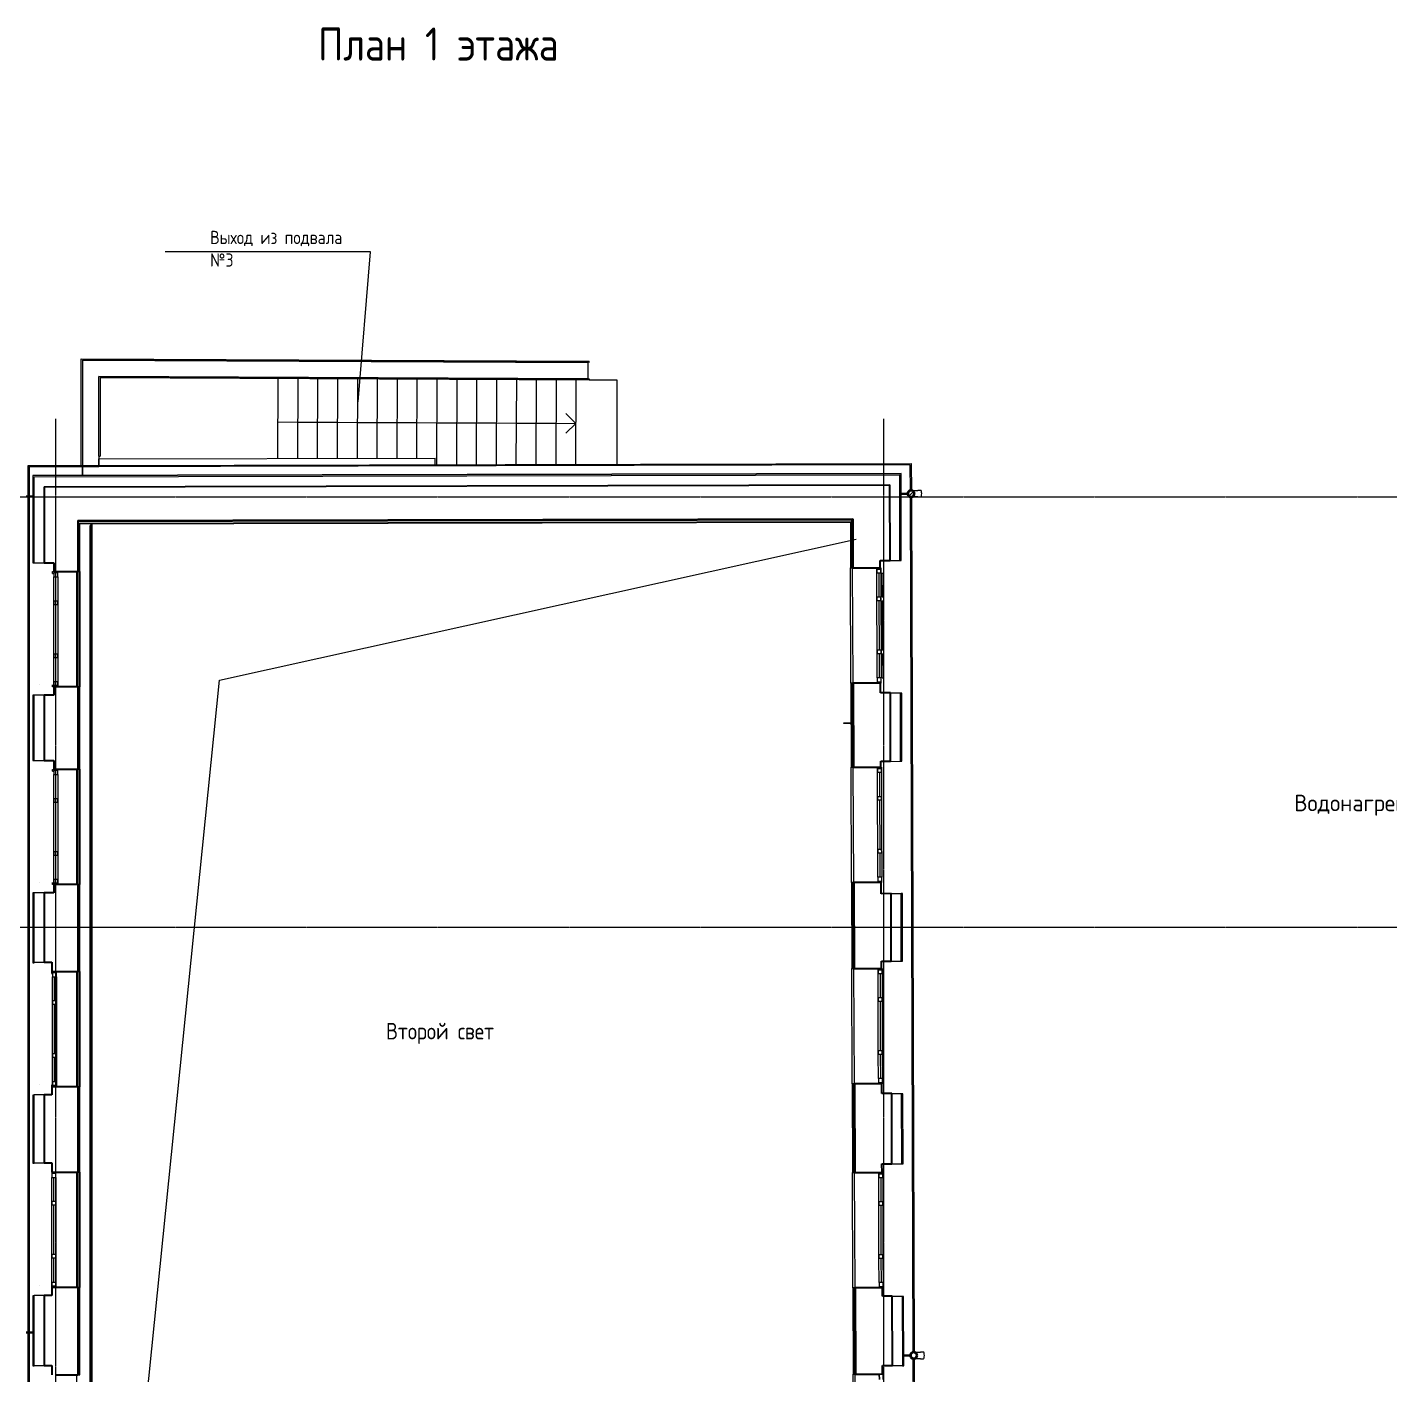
# Model space of a CAD drawing. Header units: millimetres. Extents: x -32 to 417638015, y -35 to 175284279.
# Drawn here: x 187313 to 207884, y 81556 to 101904 of the extents above; entities that cross this region are included whole.
import ezdxf

# ---------------------------------------------------------------- set-up
doc = ezdxf.new("R2010")
doc.units = ezdxf.units.MM
doc.linetypes.add('ADSK_Линия сетки', pattern=[25, 20, -2.5, 0, -2.5])
for name, color, linetype, lineweight in [('_ Окна', 7, 'Continuous', 9), ('Аннотация', 7, 'Continuous', 18), ('Лестницы', 7, 'Continuous', 9), ('Марки помещений', 7, 'Continuous', 20), ('Обобщенные модели', 7, 'Continuous', 18), ('Окна', 7, 'Continuous', 9), ('Оси', 253, 'Continuous', 9), ('Перекрытие', 7, 'Continuous', 18), ('Стены внутренние', 7, 'Continuous', 18), ('Стены наружные', 7, 'Continuous', 18), ('Стены несущие', 7, 'Continuous', 30), ('Стены отделка', 7, 'Continuous', 30), ('Стены штриховка', 7, 'Continuous', 9), ('Стрелки вверх', 7, 'Continuous', 18), ('ШТРИХОВКА', 252, 'Continuous', 15)]:
    doc.layers.add(name, color=color, linetype=linetype, lineweight=lineweight)
doc.layers.add('PDF _Текст', color=7, linetype='Continuous')
doc.layers.add('Линии', color=7, linetype='Continuous', lineweight=9, true_color=0x00a600)
doc.styles.add('GOST Common_2', font='GOST_Common.ttf', dxfattribs={"width": 0.9, "height": 250})
doc.styles.add('GOST Common_6', font='GOST_Common.ttf', dxfattribs={"width": 0.9, "height": 125})
doc.styles.add('PDF GOST Common', font='GOST_Common.ttf')

# ---------------------------------------------------------------- blocks, each defined once
blk = doc.blocks.new('1 этаж')
at = {"layer": 'Обобщенные модели', "lineweight": 9}
h = blk.add_hatch(dxfattribs=at)
h.set_pattern_fill('FP_19', color=8, angle=-89.8223849, style=0, pattern_type=2)
h.set_pattern_definition([(44.9996, (557.2, 188.9), (-106.0653, 106.06673), [])])
h.paths.add_polyline_path([(31508.583, 43232.258), (31530.835, 43232.327), (31550.853, 43242.043), (31564.673, 43259.484), (31569.557, 43281.193), (31563.749, 43303.855), (31550.611, 43320.226), (31530.533, 43329.819), (31508.281, 43329.75), (31488.262, 43320.033), (31474.442, 43302.593), (31469.558, 43280.883), (31474.577, 43259.204), (31488.504, 43241.85), (31504.834, 43234.049)])
at = {"layer": '_ Окна', "color": 8, "lineweight": 18}
for p, q in [((18639.597, 42104.717), (18579.597, 42104.717)), ((18579.597, 42104.717), (18579.597, 42024.717)), ((18579.597, 42024.717), (18639.597, 42024.717)), ((18639.597, 42024.717), (18639.597, 42104.717)), ((31003.025, 42161.623), (31063.025, 42161.809)), ((31003.273, 42081.624), (31003.025, 42161.623)), ((31063.273, 42081.81), (31003.273, 42081.624)), ((31063.025, 42161.809), (31063.273, 42081.81)), ((18579.597, 41664.717), (18639.597, 41664.717)), ((18579.597, 41604.717), (18579.597, 41664.717)), ((18639.597, 41604.717), (18579.597, 41604.717)), ((18639.597, 41664.717), (18639.597, 41604.717)), ((31004.389, 41721.626), (31064.389, 41721.812)), ((31004.575, 41661.626), (31004.389, 41721.626)), ((31064.575, 41661.812), (31004.575, 41661.626)), ((31064.389, 41721.812), (31064.575, 41661.812)), ((18579.597, 40864.717), (18639.597, 40864.717)), ((18579.597, 40804.717), (18579.597, 40864.717)), ((18639.597, 40804.717), (18579.597, 40804.717)), ((18639.597, 40864.717), (18639.597, 40804.717)), ((31006.869, 40921.629), (31066.869, 40921.815)), ((31007.055, 40861.63), (31006.869, 40921.629)), ((31067.055, 40861.816), (31007.055, 40861.63)), ((31066.869, 40921.815), (31067.055, 40861.816)), ((18579.597, 40444.717), (18639.597, 40444.717)), ((18579.597, 40364.717), (18579.597, 40444.717)), ((18639.597, 40364.717), (18579.597, 40364.717)), ((18639.597, 40444.717), (18639.597, 40364.717)), ((31068.171, 40501.817), (31008.171, 40501.631)), ((31008.171, 40501.631), (31008.419, 40421.632)), ((31008.419, 40421.632), (31068.419, 40421.818)), ((31068.419, 40421.818), (31068.171, 40501.817)), ((18639.597, 39119.367), (18579.597, 39119.367)), ((18579.597, 39119.367), (18579.597, 39039.367)), ((18639.597, 39039.367), (18639.597, 39119.367)), ((31012.359, 39150.848), (31072.358, 39151.034)), ((31012.607, 39070.848), (31012.359, 39150.848)), ((31072.358, 39151.034), (31072.606, 39071.034)), ((18579.597, 39039.367), (18639.597, 39039.367)), ((31072.606, 39071.034), (31012.607, 39070.848)), ((18579.597, 38679.367), (18639.597, 38679.367)), ((18579.597, 38619.367), (18579.597, 38679.367)), ((18639.597, 38679.367), (18639.597, 38619.367)), ((31013.723, 38710.85), (31073.722, 38711.036)), ((31013.909, 38650.85), (31013.723, 38710.85)), ((31073.722, 38711.036), (31073.908, 38651.036)), ((18639.597, 38619.367), (18579.597, 38619.367)), ((31073.908, 38651.036), (31013.909, 38650.85)), ((18579.597, 37879.367), (18639.597, 37879.367)), ((18579.597, 37819.367), (18579.597, 37879.367)), ((18639.597, 37879.367), (18639.597, 37819.367)), ((31016.203, 37910.854), (31076.202, 37911.04)), ((31016.389, 37850.854), (31016.203, 37910.854)), ((31076.202, 37911.04), (31076.388, 37851.04)), ((18639.597, 37819.367), (18579.597, 37819.367)), ((31076.388, 37851.04), (31016.389, 37850.854)), ((18579.597, 37459.367), (18639.597, 37459.367)), ((18579.597, 37379.367), (18579.597, 37459.367)), ((18639.597, 37459.367), (18639.597, 37379.367)), ((31077.504, 37491.042), (31017.505, 37490.856)), ((31017.505, 37490.856), (31017.753, 37410.856)), ((31077.752, 37411.042), (31077.504, 37491.042)), ((18639.597, 37379.367), (18579.597, 37379.367)), ((31017.753, 37410.856), (31077.752, 37411.042)), ((18619.597, 36066.407), (18559.597, 36066.407)), ((18559.597, 36066.407), (18559.597, 35986.407)), ((18619.597, 35986.407), (18619.597, 36066.407)), ((31021.779, 36111.911), (31081.779, 36112.097)), ((31022.027, 36031.912), (31021.779, 36111.911)), ((31082.027, 36032.098), (31022.027, 36031.912)), ((31081.779, 36112.097), (31082.027, 36032.098)), ((18559.597, 35986.407), (18619.597, 35986.407)), ((18559.597, 35626.407), (18619.597, 35626.407)), ((18559.597, 35566.407), (18559.597, 35626.407)), ((18619.597, 35626.407), (18619.597, 35566.407)), ((31023.143, 35671.914), (31083.143, 35672.1)), ((31023.329, 35611.914), (31023.143, 35671.914)), ((31083.329, 35612.1), (31023.329, 35611.914)), ((31083.143, 35672.1), (31083.329, 35612.1)), ((18619.597, 35566.407), (18559.597, 35566.407)), ((18559.597, 34826.407), (18619.597, 34826.407)), ((18559.597, 34766.407), (18559.597, 34826.407)), ((18619.597, 34766.407), (18559.597, 34766.407)), ((18619.597, 34826.407), (18619.597, 34766.407)), ((31025.623, 34871.917), (31085.623, 34872.103)), ((31025.809, 34811.918), (31025.623, 34871.917)), ((31085.809, 34812.104), (31025.809, 34811.918)), ((31085.623, 34872.103), (31085.809, 34812.104)), ((18559.597, 34406.407), (18619.597, 34406.407)), ((18559.597, 34326.407), (18559.597, 34406.407)), ((18619.597, 34406.407), (18619.597, 34326.407)), ((31086.925, 34452.105), (31026.925, 34451.919)), ((31026.925, 34451.919), (31027.173, 34371.92)), ((31027.173, 34371.92), (31087.173, 34372.106)), ((31087.173, 34372.106), (31086.925, 34452.105)), ((18619.597, 34326.407), (18559.597, 34326.407)), ((18609.597, 33036.427), (18549.597, 33036.427)), ((18549.597, 33036.427), (18549.597, 32956.427)), ((18549.597, 32956.427), (18609.597, 32956.427)), ((18609.597, 32956.427), (18609.597, 33036.427)), ((31031.329, 33031.271), (31091.329, 33031.457)), ((31031.577, 32951.272), (31031.329, 33031.271)), ((31091.577, 32951.458), (31031.577, 32951.272)), ((31091.329, 33031.457), (31091.577, 32951.458)), ((18549.597, 32596.427), (18609.597, 32596.427)), ((18549.597, 32536.427), (18549.597, 32596.427)), ((18609.597, 32536.427), (18549.597, 32536.427)), ((18609.597, 32596.427), (18609.597, 32536.427)), ((31032.693, 32591.273), (31092.693, 32591.459)), ((31032.879, 32531.274), (31032.693, 32591.273)), ((31092.879, 32531.46), (31032.879, 32531.274)), ((31092.693, 32591.459), (31092.879, 32531.46)), ((18549.597, 31796.427), (18609.597, 31796.427)), ((18549.597, 31736.427), (18549.597, 31796.427)), ((18609.597, 31736.427), (18549.597, 31736.427)), ((18609.597, 31796.427), (18609.597, 31736.427)), ((31035.173, 31791.277), (31095.173, 31791.463)), ((31035.359, 31731.278), (31035.173, 31791.277)), ((31095.359, 31731.464), (31035.359, 31731.278)), ((31095.173, 31791.463), (31095.359, 31731.464)), ((18549.597, 31376.427), (18609.597, 31376.427)), ((18549.597, 31296.427), (18549.597, 31376.427)), ((18609.597, 31296.427), (18549.597, 31296.427)), ((18609.597, 31376.427), (18609.597, 31296.427)), ((31096.475, 31371.465), (31036.475, 31371.279)), ((31036.475, 31371.279), (31036.723, 31291.28)), ((31036.723, 31291.28), (31096.723, 31291.466)), ((31096.723, 31291.466), (31096.475, 31371.465)), ((31040.77, 29985.677), (31100.77, 29985.863)), ((31041.018, 29905.677), (31040.77, 29985.677)), ((31100.77, 29985.863), (31101.018, 29905.863))]:
    blk.add_line(p, q, dxfattribs=at)
at = {"layer": '_ Окна', "color": 8}
for p, q in [((18639.597, 42084.717), (18579.597, 42084.717)), ((18609.597, 41664.717), (18609.597, 42024.717)), ((31003.087, 42141.624), (31063.087, 42141.81)), ((31033.273, 42081.717), (31034.389, 41721.719)), ((18609.597, 40864.717), (18609.597, 41604.717)), ((31034.575, 41661.719), (31036.869, 40921.722)), ((18609.597, 40444.717), (18609.597, 40804.717)), ((31037.055, 40861.723), (31038.171, 40501.724)), ((18639.597, 40384.717), (18579.597, 40384.717)), ((31008.357, 40441.632), (31068.357, 40441.818)), ((18639.597, 39099.367), (18579.597, 39099.367)), ((31012.421, 39130.848), (31072.42, 39131.034)), ((18609.597, 38679.367), (18609.597, 39039.367)), ((31042.607, 39070.941), (31043.722, 38710.943)), ((18609.597, 37879.367), (18609.597, 38619.367)), ((31043.908, 38650.943), (31046.202, 37910.947)), ((18609.597, 37459.367), (18609.597, 37819.367)), ((31046.388, 37850.947), (31047.504, 37490.949)), ((18639.597, 37399.367), (18579.597, 37399.367)), ((31017.691, 37430.856), (31077.69, 37431.042)), ((18619.597, 36046.407), (18559.597, 36046.407)), ((31021.841, 36091.912), (31081.841, 36092.098)), ((31052.027, 36032.005), (31053.143, 35672.007)), ((18589.597, 35626.407), (18589.597, 35986.407)), ((31053.329, 35612.007), (31055.623, 34872.01)), ((18589.597, 34826.407), (18589.597, 35566.407)), ((18589.597, 34406.407), (18589.597, 34766.407)), ((31055.809, 34812.011), (31056.925, 34452.012)), ((31027.111, 34391.92), (31087.111, 34392.106)), ((18619.597, 34346.407), (18559.597, 34346.407)), ((18609.597, 33016.427), (18549.597, 33016.427)), ((18579.597, 32596.427), (18579.597, 32956.427)), ((31031.391, 33011.271), (31091.391, 33011.457)), ((31061.577, 32951.365), (31062.693, 32591.366)), ((18579.597, 31796.427), (18579.597, 32536.427)), ((31062.879, 32531.367), (31065.173, 31791.37)), ((18579.597, 31376.427), (18579.597, 31736.427)), ((31065.359, 31731.371), (31066.475, 31371.372)), ((18609.597, 31316.427), (18549.597, 31316.427)), ((31036.661, 31311.28), (31096.661, 31311.466))]:
    blk.add_line(p, q, dxfattribs=at)
at = {"layer": 'Аннотация', "color": 8, "lineweight": 9}
for p, q in [((22955.666, 46933.421), (20260.48, 46933.421)), ((23356.054, 46933.421), (22955.666, 46933.421)), ((23172.828, 44667.927), (23356.054, 46933.421))]:
    blk.add_line(p, q, dxfattribs=at)
at = {"layer": 'Лестницы', "color": 8}
for p, q in [((21960.568, 45015.823), (21954.889, 43814.23)), ((21960.568, 45015.823), (21954.889, 43814.23)), ((22260.564, 45014.405), (22254.896, 43814.871)), ((22260.564, 45014.405), (22254.896, 43814.871)), ((22560.561, 45012.987), (22554.902, 43815.513)), ((22560.561, 45012.987), (22554.902, 43815.513)), ((22860.558, 45011.57), (22854.909, 43816.154)), ((22860.558, 45011.57), (22854.909, 43816.154)), ((23160.554, 45010.152), (23154.915, 43816.796)), ((23160.554, 45010.152), (23154.915, 43816.796)), ((23460.551, 45008.734), (23454.921, 43817.438)), ((23460.551, 45008.734), (23454.921, 43817.438)), ((23760.548, 45007.316), (23754.928, 43818.079)), ((23760.548, 45007.316), (23754.928, 43818.079)), ((24060.544, 45005.899), (24054.934, 43818.721)), ((24060.544, 45005.899), (24054.934, 43818.721)), ((24360.541, 45004.481), (24354.468, 43719.361)), ((24360.541, 45004.481), (24354.468, 43719.361)), ((24660.538, 45003.063), (24654.474, 43720.002)), ((24660.538, 45003.063), (24654.474, 43720.002)), ((24960.534, 45001.646), (24954.481, 43720.644)), ((24960.534, 45001.646), (24954.481, 43720.644)), ((25260.531, 45000.228), (25254.487, 43721.285)), ((25260.531, 45000.228), (25254.487, 43721.285)), ((25560.528, 44998.81), (25554.493, 43721.927)), ((25560.528, 44998.81), (25554.493, 43721.927)), ((25860.524, 44997.393), (25854.5, 43722.568)), ((25860.524, 44997.393), (25854.5, 43722.568)), ((26160.521, 44995.975), (26154.506, 43723.21)), ((26160.521, 44995.975), (26154.506, 43723.21))]:
    blk.add_line(p, q, dxfattribs=at)
at = {"layer": 'Линии', "color": 8}
for p, q in [((21076.787, 40466.788), (30691.677, 42596.067)), ((19067.998, 20608.845), (21076.787, 40466.788))]:
    blk.add_line(p, q, dxfattribs=at)
at = {"layer": 'Обобщенные модели', "color": 8}
for p, q in [((18259.597, 43242.433), (18160.456, 43242.433)), ((18160.456, 43232.433), (18259.597, 43232.433)), ((31468.684, 43285.881), (31369.543, 43285.573)), ((31369.574, 43275.573), (31468.715, 43275.881)), ((31665.554, 43331.491), (31623.05, 43331.359)), ((31623.36, 43231.36), (31665.864, 43231.492)), ((18259.597, 30620.384), (18160.456, 30620.384)), ((18160.456, 30610.384), (18259.597, 30610.384)), ((31509.021, 30273.573), (31409.881, 30273.266)), ((31409.912, 30263.266), (31509.052, 30263.573)), ((31705.891, 30319.183), (31663.387, 30319.052)), ((31663.697, 30219.052), (31706.201, 30219.184))]:
    blk.add_line(p, q, dxfattribs=at)
at = {"layer": 'Обобщенные модели', "color": 8, "flags": 128}
for points in [[(31532.419, 43331.078), (31533.69, 43331.082), (31536.353, 43331.091), (31539.23, 43331.099), (31542.314, 43331.109), (31545.602, 43331.119), (31549.088, 43331.13), (31552.767, 43331.141), (31556.632, 43331.153), (31560.677, 43331.166), (31564.896, 43331.179), (31569.283, 43331.193), (31573.83, 43331.207), (31578.529, 43331.221), (31583.374, 43331.236), (31588.357, 43331.252), (31593.469, 43331.268), (31598.703, 43331.284), (31604.05, 43331.3), (31609.501, 43331.317), (31615.049, 43331.334), (31620.683, 43331.352), (31623.05, 43331.359)], [(31623.36, 43231.36), (31617.692, 43231.342), (31612.107, 43231.325), (31606.615, 43231.308), (31601.224, 43231.291), (31595.942, 43231.275), (31590.778, 43231.259), (31585.74, 43231.243), (31580.837, 43231.228), (31576.076, 43231.213), (31571.465, 43231.199), (31567.011, 43231.185), (31562.721, 43231.172), (31558.603, 43231.159), (31554.662, 43231.147), (31550.905, 43231.135), (31547.338, 43231.124), (31543.967, 43231.114), (31540.798, 43231.104), (31537.834, 43231.095), (31535.082, 43231.086), (31532.729, 43231.079)], [(31572.757, 30318.771), (31574.028, 30318.775), (31576.691, 30318.783), (31579.568, 30318.792), (31582.652, 30318.801), (31585.94, 30318.812), (31589.426, 30318.822), (31593.104, 30318.834), (31596.969, 30318.846), (31601.015, 30318.858), (31605.234, 30318.871), (31609.621, 30318.885), (31614.168, 30318.899), (31618.867, 30318.914), (31623.712, 30318.929), (31628.695, 30318.944), (31633.807, 30318.96), (31639.041, 30318.976), (31644.388, 30318.993), (31649.839, 30319.01), (31655.386, 30319.027), (31661.021, 30319.044), (31663.387, 30319.052)], [(31663.697, 30219.052), (31658.03, 30219.035), (31652.445, 30219.017), (31646.953, 30219), (31641.562, 30218.983), (31636.28, 30218.967), (31631.116, 30218.951), (31626.078, 30218.935), (31621.175, 30218.92), (31616.414, 30218.906), (31611.803, 30218.891), (31607.349, 30218.877), (31603.059, 30218.864), (31598.941, 30218.851), (31595, 30218.839), (31591.243, 30218.827), (31587.676, 30218.816), (31584.305, 30218.806), (31581.135, 30218.796), (31578.172, 30218.787), (31575.419, 30218.778), (31573.067, 30218.771)]]:
    blk.add_lwpolyline(points, dxfattribs=at)
at = {"layer": 'Обобщенные модели', "color": 8}
for centre, start, end in [((31519.558, 43281.038), 0.1776151, 180.1776151), ((31519.558, 43281.038), 180.1776151, 0.1776151), ((31559.896, 30268.731), 0.1776151, 180.1776151), ((31559.896, 30268.731), 180.1776151, 0.1776151)]:
    blk.add_arc(centre, 52, start, end, dxfattribs=at)
at = {"layer": 'Обобщенные модели', "color": 8, "lineweight": 40}
for centre, start, end in [((31519.558, 43281.038), 0.1776151, 180.1776151), ((31519.558, 43281.038), 180.1776151, 0.1776151), ((31559.896, 30268.731), 0.1776151, 180.1776151), ((31559.896, 30268.731), 180.1776151, 0.1776151)]:
    blk.add_arc(centre, 50, start, end, dxfattribs=at)
at = {"layer": 'Обобщенные модели', "color": 8}
for centre, start_param, end_param in [((31665.709, 43281.491), 4.71238898, 6.283185307), ((31665.709, 43281.491), 3.141592654, 4.71238898), ((31706.046, 30269.184), 4.71238898, 6.283185307), ((31706.046, 30269.184), 3.141592654, 4.71238898)]:
    blk.add_ellipse(centre, major_axis=(-0.155, 50), ratio=0.309016994, start_param=start_param, end_param=end_param, dxfattribs=at)
at = {"layer": 'Окна', "color": 8}
for p, q in [((18579.597, 42104.717), (18579.597, 42024.717)), ((18639.597, 42104.717), (18579.597, 42104.717)), ((18579.597, 41664.717), (18579.597, 42024.717)), ((18639.597, 42024.717), (18639.597, 42104.717)), ((18639.597, 42024.717), (18639.597, 41664.717)), ((31063.025, 42161.809), (31003.025, 42161.623)), ((31003.025, 42161.623), (31003.273, 42081.624)), ((31004.389, 41721.626), (31003.273, 42081.624)), ((31063.273, 42081.81), (31063.025, 42161.809)), ((31063.273, 42081.81), (31064.389, 41721.812)), ((31081.018, 42081.785), (31097.018, 42081.835)), ((31082.134, 41721.851), (31081.018, 42081.785)), ((31097.018, 42081.835), (31098.134, 41721.9)), ((18579.597, 41664.717), (18579.597, 41604.717)), ((18579.597, 40864.717), (18579.597, 41604.717)), ((18639.597, 41604.717), (18639.597, 41664.717)), ((18639.597, 41604.717), (18639.597, 40864.717)), ((31004.389, 41721.626), (31004.575, 41661.626)), ((31006.869, 40921.629), (31004.575, 41661.626)), ((31064.575, 41661.812), (31064.389, 41721.812)), ((31064.575, 41661.812), (31066.869, 40921.815)), ((31082.134, 41721.851), (31098.134, 41721.9)), ((31082.32, 41661.787), (31098.32, 41661.837)), ((31084.614, 40921.791), (31082.32, 41661.787)), ((31098.32, 41661.837), (31100.614, 40921.84)), ((18579.597, 40864.717), (18579.597, 40804.717)), ((18579.597, 40444.717), (18579.597, 40804.717)), ((18639.597, 40804.717), (18639.597, 40864.717)), ((18639.597, 40804.717), (18639.597, 40444.717)), ((31006.869, 40921.629), (31007.055, 40861.63)), ((31008.171, 40501.631), (31007.055, 40861.63)), ((31067.055, 40861.816), (31066.869, 40921.815)), ((31067.055, 40861.816), (31068.171, 40501.817)), ((31084.614, 40921.791), (31100.614, 40921.84)), ((31084.8, 40861.791), (31100.8, 40861.841)), ((31085.916, 40501.793), (31084.8, 40861.791)), ((31100.8, 40861.841), (31101.916, 40501.842)), ((18579.597, 40444.717), (18579.597, 40364.717)), ((18579.597, 40364.717), (18639.597, 40364.717)), ((18639.597, 40364.717), (18639.597, 40444.717)), ((31008.171, 40501.631), (31008.419, 40421.632)), ((31008.419, 40421.632), (31068.419, 40421.818)), ((31068.419, 40421.818), (31068.171, 40501.817)), ((31085.916, 40501.793), (31101.916, 40501.842)), ((18579.597, 39119.367), (18579.597, 39039.367)), ((18639.597, 39119.367), (18579.597, 39119.367)), ((18639.597, 39039.367), (18639.597, 39119.367)), ((31072.358, 39151.034), (31012.359, 39150.848)), ((31012.359, 39150.848), (31012.607, 39070.848)), ((31072.606, 39071.034), (31072.358, 39151.034)), ((18579.597, 38679.367), (18579.597, 39039.367)), ((18639.597, 39039.367), (18639.597, 38679.367)), ((31013.723, 38710.85), (31012.607, 39070.848)), ((31072.606, 39071.034), (31073.722, 38711.036)), ((18579.597, 38679.367), (18579.597, 38619.367)), ((18639.597, 38619.367), (18639.597, 38679.367)), ((31013.723, 38710.85), (31013.909, 38650.85)), ((31073.908, 38651.036), (31073.722, 38711.036)), ((18579.597, 37879.367), (18579.597, 38619.367)), ((18639.597, 38619.367), (18639.597, 37879.367)), ((31016.203, 37910.854), (31013.909, 38650.85)), ((31073.908, 38651.036), (31076.202, 37911.04)), ((18579.597, 37879.367), (18579.597, 37819.367)), ((18639.597, 37819.367), (18639.597, 37879.367)), ((31016.203, 37910.854), (31016.389, 37850.854)), ((31076.388, 37851.04), (31076.202, 37911.04)), ((18579.597, 37459.367), (18579.597, 37819.367)), ((18639.597, 37819.367), (18639.597, 37459.367)), ((31017.505, 37490.856), (31016.389, 37850.854)), ((31076.388, 37851.04), (31077.504, 37491.042)), ((18579.597, 37459.367), (18579.597, 37379.367)), ((18639.597, 37379.367), (18639.597, 37459.367)), ((31017.505, 37490.856), (31017.753, 37410.856)), ((31077.752, 37411.042), (31077.504, 37491.042)), ((18579.597, 37379.367), (18639.597, 37379.367)), ((31017.753, 37410.856), (31077.752, 37411.042)), ((18559.597, 36066.407), (18559.597, 35986.407)), ((18619.597, 36066.407), (18559.597, 36066.407)), ((18619.597, 35986.407), (18619.597, 36066.407)), ((31081.779, 36112.097), (31021.779, 36111.911)), ((31021.779, 36111.911), (31022.027, 36031.912)), ((31023.143, 35671.914), (31022.027, 36031.912)), ((31082.027, 36032.098), (31081.779, 36112.097)), ((31082.027, 36032.098), (31083.143, 35672.1)), ((18559.597, 35626.407), (18559.597, 35986.407)), ((18619.597, 35986.407), (18619.597, 35626.407)), ((18559.597, 35626.407), (18559.597, 35566.407)), ((18619.597, 35566.407), (18619.597, 35626.407)), ((31023.143, 35671.914), (31023.329, 35611.914)), ((31025.623, 34871.917), (31023.329, 35611.914)), ((31083.329, 35612.1), (31083.143, 35672.1)), ((31083.329, 35612.1), (31085.623, 34872.103)), ((18559.597, 34826.407), (18559.597, 35566.407)), ((18619.597, 35566.407), (18619.597, 34826.407)), ((18559.597, 34826.407), (18559.597, 34766.407)), ((18559.597, 34406.407), (18559.597, 34766.407)), ((18619.597, 34766.407), (18619.597, 34826.407)), ((18619.597, 34766.407), (18619.597, 34406.407)), ((31025.623, 34871.917), (31025.809, 34811.918)), ((31026.925, 34451.919), (31025.809, 34811.918)), ((31085.809, 34812.104), (31085.623, 34872.103)), ((31085.809, 34812.104), (31086.925, 34452.105)), ((18559.597, 34406.407), (18559.597, 34326.407)), ((18619.597, 34326.407), (18619.597, 34406.407)), ((31026.925, 34451.919), (31027.173, 34371.92)), ((31027.173, 34371.92), (31087.173, 34372.106)), ((31087.173, 34372.106), (31086.925, 34452.105)), ((18559.597, 34326.407), (18619.597, 34326.407)), ((18549.597, 33036.427), (18549.597, 32956.427)), ((18609.597, 33036.427), (18549.597, 33036.427)), ((18549.597, 32596.427), (18549.597, 32956.427)), ((18609.597, 32956.427), (18609.597, 33036.427)), ((18609.597, 32956.427), (18609.597, 32596.427)), ((31091.329, 33031.457), (31031.329, 33031.271)), ((31031.329, 33031.271), (31031.577, 32951.272)), ((31032.693, 32591.273), (31031.577, 32951.272)), ((31091.577, 32951.458), (31091.329, 33031.457)), ((31091.577, 32951.458), (31092.693, 32591.459)), ((18549.597, 32596.427), (18549.597, 32536.427)), ((18549.597, 31796.427), (18549.597, 32536.427)), ((18609.597, 32536.427), (18609.597, 32596.427)), ((18609.597, 32536.427), (18609.597, 31796.427)), ((31032.693, 32591.273), (31032.879, 32531.274)), ((31035.173, 31791.277), (31032.879, 32531.274)), ((31092.879, 32531.46), (31092.693, 32591.459)), ((31092.879, 32531.46), (31095.173, 31791.463)), ((18549.597, 31796.427), (18549.597, 31736.427)), ((18549.597, 31376.427), (18549.597, 31736.427)), ((18609.597, 31736.427), (18609.597, 31796.427)), ((18609.597, 31736.427), (18609.597, 31376.427)), ((31035.173, 31791.277), (31035.359, 31731.278)), ((31036.475, 31371.279), (31035.359, 31731.278)), ((31095.359, 31731.464), (31095.173, 31791.463)), ((31095.359, 31731.464), (31096.475, 31371.465)), ((18549.597, 31376.427), (18549.597, 31296.427)), ((18549.597, 31296.427), (18609.597, 31296.427)), ((18609.597, 31296.427), (18609.597, 31376.427)), ((31036.475, 31371.279), (31036.723, 31291.28)), ((31036.723, 31291.28), (31096.723, 31291.466)), ((31096.723, 31291.466), (31096.475, 31371.465)), ((31100.77, 29985.863), (31040.77, 29985.677)), ((31040.77, 29985.677), (31041.018, 29905.677)), ((31101.018, 29905.863), (31100.77, 29985.863))]:
    blk.add_line(p, q, dxfattribs=at)
at = {"layer": 'Оси', "color": 8, "linetype": 'ADSK_Линия сетки'}
for p, q in [((18606.766, -4162.595), (18606.766, 44411.9)), ((31106.766, -4162.595), (31106.766, 44411.9)), ((-9557.528, 43233.902), (56672.201, 43233.902)), ((-9557.528, 36733.902), (56672.201, 36733.902))]:
    blk.add_line(p, q, dxfattribs=at)
at = {"layer": 'Перекрытие', "color": 8}
for p, q in [((26460.518, 44994.557), (26454.513, 43723.851)), ((27080.518, 44994.557), (26660.372, 44994.557)), ((27080.518, 43725.19), (27080.518, 44994.557)), ((18919.597, 42104.717), (18919.597, 40364.717)), ((18919.597, 39119.367), (18919.597, 37379.367)), ((18919.597, 36066.407), (18919.597, 34326.407)), ((18919.597, 33036.427), (18919.597, 31296.427)), ((18919.597, 29976.427), (18919.597, 28236.427))]:
    blk.add_line(p, q, dxfattribs=at)
at = {"layer": 'Стены внутренние', "color": 8}
for p, q in [((19008.723, 45299.681), (19008.723, 45299.775)), ((19008.723, 45299.775), (26639.291, 45263.715)), ((26639.291, 45263.715), (26638.11, 45013.718)), ((26638.11, 45013.718), (19258.723, 45048.591)), ((19258.467, 43808.464), (24336.818, 43819.323)), ((19258.723, 43847.707), (19258.723, 43708.464)), ((24337.032, 43719.324), (24336.818, 43819.323)), ((19258.68, 43708.464), (19258.467, 43808.464)), ((19126.67, 24232.22), (19126.67, 42800.22)), ((19138.67, 42800.22), (19126.67, 42800.22)), ((19138.67, 42800.22), (19138.67, 24215.22)), ((19139.597, 24215.22), (19139.597, 42826.076)), ((19151.597, 42826.076), (19139.597, 42826.076)), ((19151.597, 42826.076), (19151.597, 24215.22)), ((30636.337, 42777.171), (30635.921, 42903)), ((18559.597, 42074.717), (18559.597, 42103.72)), ((18559.597, 42103.72), (18579.597, 42103.72)), ((18559.597, 42074.717), (18579.597, 42074.717)), ((18939.597, 40364.717), (18939.597, 42104.717)), ((18959.597, 42104.717), (18959.597, 40364.717)), ((30644.141, 40411.463), (30638.371, 42160.494)), ((18359.597, 40393.72), (18359.597, 40394.717)), ((18559.597, 40363.72), (18559.597, 40393.72)), ((18579.597, 40363.72), (18559.597, 40363.72)), ((18919.597, 40364.717), (18919.597, 40363.72)), ((30644.111, 40420.503), (30624.111, 40420.441)), ((30644.111, 40420.503), (30644.141, 40411.463)), ((30506.388, 39821.22), (30612.656, 39821.22)), ((30506.388, 39809.22), (30506.388, 39821.22)), ((30612.656, 39809.22), (30506.388, 39809.22)), ((30612.656, 39809.22), (30612.656, 39821.22)), ((18559.597, 39089.367), (18559.597, 39118.37)), ((18559.597, 39118.37), (18579.597, 39118.37)), ((18559.597, 39089.367), (18579.597, 39089.367)), ((18939.597, 37379.367), (18939.597, 39119.367)), ((18959.597, 39119.367), (18959.597, 37379.367)), ((30654.043, 37409.73), (30648.303, 39149.72)), ((18359.597, 37408.37), (18359.597, 37409.367)), ((18559.597, 37378.37), (18559.597, 37408.37)), ((18579.597, 37378.37), (18559.597, 37378.37)), ((18919.597, 37379.367), (18919.597, 37378.37)), ((18939.597, 34326.407), (18939.597, 36066.407)), ((18959.597, 36066.407), (18959.597, 34326.407)), ((30664.097, 34361.755), (30658.328, 36110.785)), ((18359.597, 34355.404), (18359.597, 34356.407)), ((30664.068, 34370.794), (30644.068, 34370.732)), ((30664.068, 34370.794), (30664.097, 34361.755)), ((18939.597, 31296.427), (18939.597, 33036.427)), ((18959.597, 33036.427), (18959.597, 31296.427)), ((30648.49, 33030.085), (30668.49, 33030.147)), ((30674.23, 31290.111), (30668.454, 33041.107)), ((30668.454, 33041.107), (30668.49, 33030.147)), ((18359.597, 31325.897), (18359.597, 31326.427)), ((18919.597, 31296.427), (18919.597, 31295.897)), ((30684.475, 28184.482), (30678.537, 29984.472))]:
    blk.add_line(p, q, dxfattribs=at)
at = {"layer": 'Стены наружные', "color": 8}
for p, q in [((18988.723, 45299.775), (18988.817, 45319.775)), ((18988.723, 43706.119), (18988.723, 45299.775)), ((18988.817, 45319.775), (26659.386, 45283.621)), ((26659.291, 45263.621), (19008.723, 45299.681)), ((19008.723, 45299.681), (19008.723, 43706.119)), ((26659.291, 45263.621), (26659.386, 45283.621)), ((19258.723, 43847.707), (19258.723, 45048.591)), ((19258.723, 45048.591), (19278.723, 45048.591)), ((19278.723, 45048.497), (26660.579, 45013.612)), ((26660.484, 44993.612), (19278.723, 45028.496)), ((19278.723, 45028.496), (19278.723, 43847.707)), ((26660.579, 45013.612), (26660.484, 44993.612)), ((19258.723, 43847.707), (19278.723, 43847.707)), ((18189.597, 43242.156), (18189.597, 43706.119)), ((18189.597, 43706.119), (19258.68, 43706.119)), ((18209.597, 43242.084), (18209.597, 43706.119)), ((19258.68, 43686.119), (18209.597, 43686.119)), ((31503.249, 43714.647), (19008.403, 43687.929)), ((19008.403, 43687.929), (19008.679, 43558.929)), ((19008.723, 43558.929), (19008.723, 43686.119)), ((19258.68, 43708.464), (31523.183, 43734.69)), ((19258.68, 43708.464), (19258.723, 43688.464)), ((19258.68, 43686.119), (19258.68, 43706.119)), ((31503.249, 43714.647), (31504.517, 43330.091)), ((31523.183, 43734.69), (31524.512, 43331.75)), ((18189.597, 30620.107), (18189.597, 43232.711)), ((18209.597, 30620.036), (18209.597, 43232.782)), ((31504.841, 43231.884), (31547.439, 30318.956)), ((31524.846, 43230.358), (31567.437, 30319.45)), ((18971.597, 42104.717), (18971.597, 40364.717)), ((30612.111, 40420.403), (30606.371, 42160.394)), ((18971.597, 39119.367), (18971.597, 37379.367)), ((30622.043, 37409.629), (30616.303, 39149.62)), ((18971.597, 36066.407), (18971.597, 34326.407)), ((30632.068, 34370.695), (30626.328, 36110.686)), ((18971.597, 33036.427), (18971.597, 31296.427)), ((30642.23, 31290.057), (30636.49, 33030.047)), ((18189.597, 20971.427), (18189.597, 30610.662)), ((18209.597, 20971.427), (18209.597, 30610.733)), ((31547.77, 30218.417), (31578.146, 21010.22)), ((31567.771, 30218.058), (31598.146, 21010.22)), ((30652.277, 28244.464), (30646.537, 29984.455))]:
    blk.add_line(p, q, dxfattribs=at)
at = {"layer": 'Стены несущие', "color": 8}
for p, q in [((18429.597, 43386.691), (31199.144, 43413.996)), ((31202.683, 42272.243), (31199.144, 43413.996)), ((18429.597, 43386.691), (18429.597, 42237.433)), ((18939.597, 42877.78), (30640.726, 42902.801)), ((18939.597, 42877.78), (18939.597, 42104.717)), ((30640.726, 42902.801), (30643.027, 42160.508)), ((18429.597, 42237.433), (18579.597, 42237.433)), ((18579.597, 42237.433), (18579.597, 42104.717)), ((31052.684, 42271.778), (31202.683, 42272.243)), ((31053.025, 42161.778), (31052.684, 42271.778)), ((18639.597, 42104.717), (18939.597, 42104.717)), ((30643.027, 42160.508), (31003.025, 42161.623)), ((18579.597, 40364.717), (18579.597, 40237.433)), ((18939.597, 40364.717), (18639.597, 40364.717)), ((18939.597, 40364.717), (18939.597, 39119.367)), ((31008.419, 40421.632), (30648.421, 40420.516)), ((30648.421, 40420.516), (30652.36, 39149.732)), ((31058.884, 40271.788), (31058.419, 40421.787)), ((18579.597, 40237.433), (18429.597, 40237.433)), ((18429.597, 40237.433), (18429.597, 39253.069)), ((31208.883, 40272.253), (31058.884, 40271.788)), ((31212.079, 39241.467), (31208.883, 40272.253)), ((18429.597, 39253.069), (18579.597, 39253.069)), ((18579.597, 39253.069), (18579.597, 39119.367)), ((18639.597, 39119.367), (18939.597, 39119.367)), ((30652.36, 39149.732), (31012.359, 39150.848)), ((31062.079, 39241.002), (31212.079, 39241.467)), ((31062.358, 39151.003), (31062.079, 39241.002)), ((18579.597, 37253.069), (18429.597, 37253.069)), ((18429.597, 37253.069), (18429.597, 36205.121)), ((18579.597, 37379.367), (18579.597, 37253.069)), ((18939.597, 37379.367), (18639.597, 37379.367)), ((18939.597, 37379.367), (18939.597, 36066.407)), ((31017.753, 37410.856), (30657.754, 37409.74)), ((30657.754, 37409.74), (30661.781, 36110.795)), ((31068.279, 37241.012), (31067.752, 37411.011)), ((31218.279, 37241.477), (31068.279, 37241.012)), ((31221.437, 36222.531), (31218.279, 37241.477)), ((31071.438, 36222.066), (31221.437, 36222.531)), ((31071.779, 36112.066), (31071.438, 36222.066)), ((18429.597, 36205.121), (18549.597, 36205.121)), ((18549.597, 36205.121), (18549.597, 36036.407)), ((18549.597, 36036.407), (18559.597, 36036.407)), ((18619.597, 36066.407), (18939.597, 36066.407)), ((30661.781, 36110.795), (31021.779, 36111.911)), ((18549.597, 34356.407), (18549.597, 34205.121)), ((18559.597, 34356.407), (18549.597, 34356.407)), ((31027.173, 34371.92), (30667.175, 34370.804)), ((30667.175, 34370.804), (30671.331, 33030.155)), ((31077.638, 34222.076), (31077.173, 34372.075)), ((18549.597, 34205.121), (18429.597, 34205.121)), ((18429.597, 34205.121), (18429.597, 33175.553)), ((18939.597, 34326.407), (18619.597, 34326.407)), ((18939.597, 34326.407), (18939.597, 33036.427)), ((31227.637, 34222.541), (31077.638, 34222.076)), ((31230.925, 33161.891), (31227.637, 34222.541)), ((18429.597, 33175.553), (18549.597, 33175.553)), ((18549.597, 33175.553), (18549.597, 33036.427)), ((31080.926, 33161.426), (31230.925, 33161.891)), ((31081.329, 33031.426), (31080.926, 33161.426)), ((18609.597, 33036.427), (18939.597, 33036.427)), ((30671.331, 33030.155), (31031.329, 33031.271)), ((18549.597, 31296.427), (18549.597, 31295.897)), ((18549.597, 31295.897), (18549.597, 31175.553)), ((18939.597, 31296.427), (18609.597, 31296.427)), ((18939.597, 31296.427), (18939.597, 29976.427)), ((31036.723, 31291.28), (30676.725, 31290.164)), ((30676.725, 31290.164), (30680.772, 29984.561)), ((31087.126, 31161.435), (31086.723, 31291.435)), ((18549.597, 31175.553), (18429.597, 31175.553)), ((18429.597, 31175.553), (18429.597, 30115.384)), ((31237.125, 31161.9), (31087.126, 31161.435)), ((31240.367, 30116.296), (31237.125, 31161.9)), ((18429.597, 30115.384), (18549.597, 30115.384)), ((18549.597, 30115.384), (18549.597, 29976.427)), ((31090.367, 30115.831), (31240.367, 30116.296)), ((31090.77, 29985.832), (31090.367, 30115.831)), ((18609.597, 29976.427), (18939.597, 29976.427)), ((30680.772, 29984.561), (31040.77, 29985.677))]:
    blk.add_line(p, q, dxfattribs=at)
at = {"layer": 'Стены отделка', "color": 8, "lineweight": 9}
for p, q in [((31368.617, 43584.359), (18259.597, 43556.327)), ((18259.597, 43556.327), (18259.597, 42237.433)), ((31368.614, 43585.359), (18259.679, 43557.328)), ((18259.679, 43557.328), (18259.681, 43556.328)), ((18259.681, 43556.328), (31368.616, 43584.359)), ((18279.597, 43386.37), (18279.597, 43536.37)), ((31352.688, 42270.863), (31348.679, 43564.317)), ((31368.616, 43584.359), (31368.614, 43585.359)), ((31372.688, 42270.925), (31368.617, 43584.359)), ((30626.066, 42882.77), (18939.597, 42857.78)), ((18959.597, 42104.717), (18959.597, 42837.822)), ((18971.597, 42825.848), (30604.094, 42850.723)), ((18971.597, 42104.717), (18971.597, 42825.848)), ((30604.094, 42850.723), (30606.371, 42160.394)), ((30616.054, 42862.748), (30626.108, 42862.77)), ((30616.337, 42777.105), (30616.054, 42862.748)), ((30626.108, 42862.77), (30626.066, 42882.77)), ((30636.337, 42777.171), (30616.337, 42777.105)), ((30638.371, 42160.494), (30636.337, 42777.171)), ((18259.597, 42237.433), (18429.597, 42237.433)), ((31202.683, 42272.243), (31202.689, 42270.398)), ((31202.689, 42270.398), (31352.688, 42270.863)), ((31352.688, 42270.863), (31372.688, 42270.925)), ((18939.597, 42104.717), (18971.597, 42104.717)), ((30606.371, 42160.394), (30618.371, 42160.431)), ((30618.371, 42160.43), (30638.371, 42160.494)), ((18939.597, 40364.717), (18939.597, 40364.717)), ((18971.597, 40364.717), (18939.597, 40364.717)), ((18959.597, 39119.367), (18959.597, 40364.717)), ((18971.597, 39119.367), (18971.597, 40364.717)), ((30624.111, 40420.441), (30612.111, 40420.403)), ((30612.111, 40420.403), (30616.303, 39149.62)), ((30624.141, 40411.399), (30624.111, 40420.441)), ((30644.141, 40411.463), (30624.141, 40411.399)), ((30648.303, 39149.72), (30644.141, 40411.463)), ((18259.597, 40237.433), (18259.597, 39252.083)), ((18429.597, 40237.433), (18259.597, 40237.433)), ((31358.888, 40270.872), (31208.889, 40270.407)), ((31378.888, 40270.934), (31358.888, 40270.872)), ((31362.084, 39240.087), (31358.888, 40270.872)), ((31382.078, 39241.823), (31378.888, 40270.934)), ((18259.597, 39252.083), (18279.597, 39252.083)), ((18279.597, 39252.083), (18279.597, 39253.069)), ((18279.597, 39253.069), (18429.597, 39253.069)), ((18939.597, 39119.367), (18971.597, 39119.367)), ((30616.303, 39149.62), (30628.303, 39149.657)), ((30628.303, 39149.656), (30648.303, 39149.72)), ((31212.079, 39241.467), (31212.084, 39239.622)), ((31212.084, 39239.622), (31362.084, 39240.087)), ((31362.079, 39241.761), (31382.078, 39241.823)), ((18279.597, 37252.083), (18259.597, 37252.083)), ((18259.597, 37252.083), (18259.597, 36199.117)), ((18429.597, 37253.069), (18279.597, 37253.069)), ((18279.597, 37253.069), (18279.597, 37252.083)), ((18939.597, 37379.367), (18939.597, 37379.367)), ((18971.597, 37379.367), (18939.597, 37379.367)), ((18959.597, 36066.407), (18959.597, 37379.367)), ((18971.597, 36066.407), (18971.597, 37379.367)), ((30634.043, 37409.666), (30622.043, 37409.629)), ((30622.043, 37409.629), (30626.328, 36110.686)), ((30654.043, 37409.73), (30634.043, 37409.664)), ((30634.139, 37380.627), (30634.043, 37409.666)), ((30658.328, 36110.785), (30654.043, 37409.73)), ((31368.284, 37240.096), (31218.284, 37239.631)), ((31388.278, 37241.832), (31368.278, 37241.77)), ((31371.442, 36221.151), (31368.278, 37241.77)), ((31391.442, 36221.213), (31388.278, 37241.832)), ((31221.437, 36222.531), (31221.443, 36220.686)), ((31221.443, 36220.686), (31371.442, 36221.151)), ((31371.442, 36221.151), (31391.442, 36221.213)), ((18259.597, 36199.117), (18279.597, 36199.117)), ((18279.597, 36199.117), (18279.597, 36205.121)), ((18279.597, 36205.121), (18429.597, 36205.121)), ((18939.597, 36066.407), (18971.597, 36066.407)), ((30626.328, 36110.686), (30658.328, 36110.785)), ((30644.068, 34370.732), (30632.068, 34370.695)), ((30632.068, 34370.695), (30636.49, 33030.047)), ((30644.097, 34361.69), (30644.068, 34370.732)), ((30664.097, 34361.755), (30644.097, 34361.69)), ((30668.454, 33041.107), (30664.097, 34361.755)), ((18279.597, 34199.117), (18259.597, 34199.117)), ((18259.597, 34199.117), (18259.597, 33169.611)), ((18429.597, 34205.121), (18279.597, 34205.121)), ((18279.597, 34205.121), (18279.597, 34199.117)), ((18939.597, 34326.407), (18939.597, 34326.407)), ((18971.597, 34326.407), (18939.597, 34326.407)), ((18959.597, 33036.427), (18959.597, 34326.407)), ((18971.597, 33036.427), (18971.597, 34326.407)), ((31377.642, 34221.16), (31227.643, 34220.695)), ((31397.642, 34221.222), (31377.642, 34221.16)), ((31380.93, 33160.51), (31377.642, 34221.16)), ((31400.93, 33160.572), (31397.642, 34221.222)), ((18259.597, 33169.611), (18279.597, 33169.611)), ((18279.597, 33169.611), (18279.597, 33175.553)), ((18279.597, 33175.553), (18429.597, 33175.553)), ((31230.925, 33161.891), (31230.931, 33160.045)), ((31230.931, 33160.045), (31380.93, 33160.51)), ((31380.93, 33160.51), (31400.93, 33160.572)), ((18939.597, 33036.427), (18971.597, 33036.427)), ((30636.49, 33030.047), (30648.49, 33030.085)), ((30648.454, 33041.043), (30668.454, 33041.107)), ((30648.49, 33030.085), (30648.454, 33041.043)), ((18939.597, 31296.427), (18939.597, 31296.427)), ((18971.597, 31296.427), (18939.597, 31296.427)), ((18959.597, 29976.427), (18959.597, 31296.427)), ((18971.597, 29976.427), (18971.597, 31296.427)), ((30654.23, 31290.094), (30642.23, 31290.057)), ((30642.23, 31290.057), (30646.537, 29984.455)), ((30674.23, 31290.111), (30654.23, 31290.047)), ((30678.537, 29984.472), (30674.23, 31290.111)), ((18279.597, 31169.611), (18259.597, 31169.611)), ((18259.597, 31169.611), (18259.597, 30109.469)), ((18429.597, 31175.553), (18279.597, 31175.553)), ((18279.597, 31175.553), (18279.597, 31169.611)), ((31387.13, 31160.52), (31237.131, 31160.055)), ((31407.13, 31160.582), (31387.13, 31160.52)), ((31387.13, 31160.52), (31390.375, 30113.881)), ((31410.375, 30113.943), (31407.13, 31160.582)), ((18259.597, 30109.469), (18279.597, 30109.469)), ((18279.597, 30109.469), (18279.597, 30115.384)), ((18279.597, 30115.384), (18429.597, 30115.384)), ((31240.367, 30116.296), (31240.372, 30114.451)), ((31240.372, 30114.451), (31390.372, 30114.916)), ((31390.375, 30113.881), (31410.375, 30113.943)), ((18939.597, 29976.427), (18971.597, 29976.427)), ((30646.537, 29984.455), (30658.537, 29984.492)), ((30658.537, 29984.406), (30658.501, 29995.452)), ((30658.537, 29984.406), (30678.537, 29984.472))]:
    blk.add_line(p, q, dxfattribs=at)
at = {"layer": 'Стены штриховка', "color": 8}
for p, q in [((18279.597, 43536.37), (31348.679, 43564.317)), ((18279.597, 42237.433), (18279.597, 43386.37)), ((18959.597, 42837.822), (30616.054, 42862.748)), ((18969.597, 42827.844), (30606.087, 42852.727)), ((18969.597, 42104.717), (18969.597, 42827.844)), ((30606.087, 42852.727), (30608.371, 42160.4)), ((30618.371, 42160.43), (30616.337, 42777.105)), ((18969.597, 39119.367), (18969.597, 40364.717)), ((30614.111, 40420.41), (30618.303, 39149.626)), ((30628.303, 39149.656), (30624.141, 40411.399)), ((18279.597, 39253.069), (18279.597, 40237.433)), ((18279.597, 36205.121), (18279.597, 37252.083)), ((18969.597, 36066.407), (18969.597, 37379.367)), ((30624.043, 37409.635), (30628.328, 36110.692)), ((30634.139, 37380.627), (30638.328, 36110.723)), ((30634.068, 34370.701), (30638.49, 33030.054)), ((30644.097, 34361.69), (30648.454, 33041.043)), ((18279.597, 33175.553), (18279.597, 34199.117)), ((18969.597, 33036.427), (18969.597, 34326.407)), ((18969.597, 29976.427), (18969.597, 31296.427)), ((30644.23, 31290.063), (30648.537, 29984.461)), ((30658.501, 29995.452), (30654.23, 31290.094)), ((18279.597, 30115.384), (18279.597, 31169.611))]:
    blk.add_line(p, q, dxfattribs=at)
at = {"layer": 'Стрелки вверх', "color": 8}
for p, q in [((26457.438, 44342.976), (26308.149, 44493.684)), ((21957.489, 44364.242), (22257.485, 44362.824)), ((22257.485, 44362.824), (22557.482, 44361.407)), ((22557.482, 44361.407), (22857.479, 44359.989)), ((22857.479, 44359.989), (23157.475, 44358.571)), ((23157.475, 44358.571), (23457.472, 44357.154)), ((23457.472, 44357.154), (23757.468, 44355.736)), ((23757.468, 44355.736), (24057.465, 44354.318)), ((24057.465, 44354.318), (24357.462, 44352.9)), ((24357.462, 44352.9), (24657.458, 44351.483)), ((24657.458, 44351.483), (24957.455, 44350.065)), ((24957.455, 44350.065), (25257.452, 44348.647)), ((25257.452, 44348.647), (25557.448, 44347.23)), ((25557.448, 44347.23), (25857.445, 44345.812)), ((25857.445, 44345.812), (26157.442, 44344.394)), ((26157.442, 44344.394), (26457.438, 44342.976)), ((26457.438, 44342.976), (26306.731, 44193.687))]:
    blk.add_line(p, q, dxfattribs=at)
at = {"layer": 'Аннотация', "color": 8, "width": 0.9}
for s, height, style, p in [('Выход из подвала', 200, 'GOST Common_6', (20937.087, 47050.241)), ('№3', 200, 'GOST Common_6', (20937.087, 46709.32)), ('Второй свет', 250, 'GOST Common_2', (23592.792, 35040.235)), ('Второй свет', 250, 'GOST Common_2', (23592.792, 35040.235))]:
    blk.add_text(s, height=height, dxfattribs=dict(at, style=style)).set_placement(p)
at = {"layer": 'Марки помещений', "color": 8, "lineweight": 9, "insert": (24384.375, 50070.976), "char_height": 500, "width": 3792.10961, "attachment_point": 5, "line_spacing_factor": 1.022766, "style": 'GOST Common_2'}
blk.add_mtext('\\pxt1.8,3.6,5.4,7.2,9,10.8,12.6,14.4,16.2,18,19.8,21.6,23.4,25.2,27,28.8,30.6,32.4,34.2,36,37.8,39.6,41.4,43.2,45,46.8,48.6,50.4,52.2,54,55.8,57.6;План 1 этажа', dxfattribs=at)

msp = doc.modelspace()

# ---------------------------------------------------------------- block references
at = {"layer": 'ШТРИХОВКА'}
msp.add_blockref('1 этаж', (169137, 51579), dxfattribs=at)

# ---------------------------------------------------------------- texts
at = {"layer": 'PDF _Текст', "insert": (206442, 90156), "char_height": 250.02, "attachment_point": 4, "style": 'PDF GOST Common'}
msp.add_mtext('Водонагреватель накопительный', dxfattribs=at)

doc.saveas('drawing.dxf')
